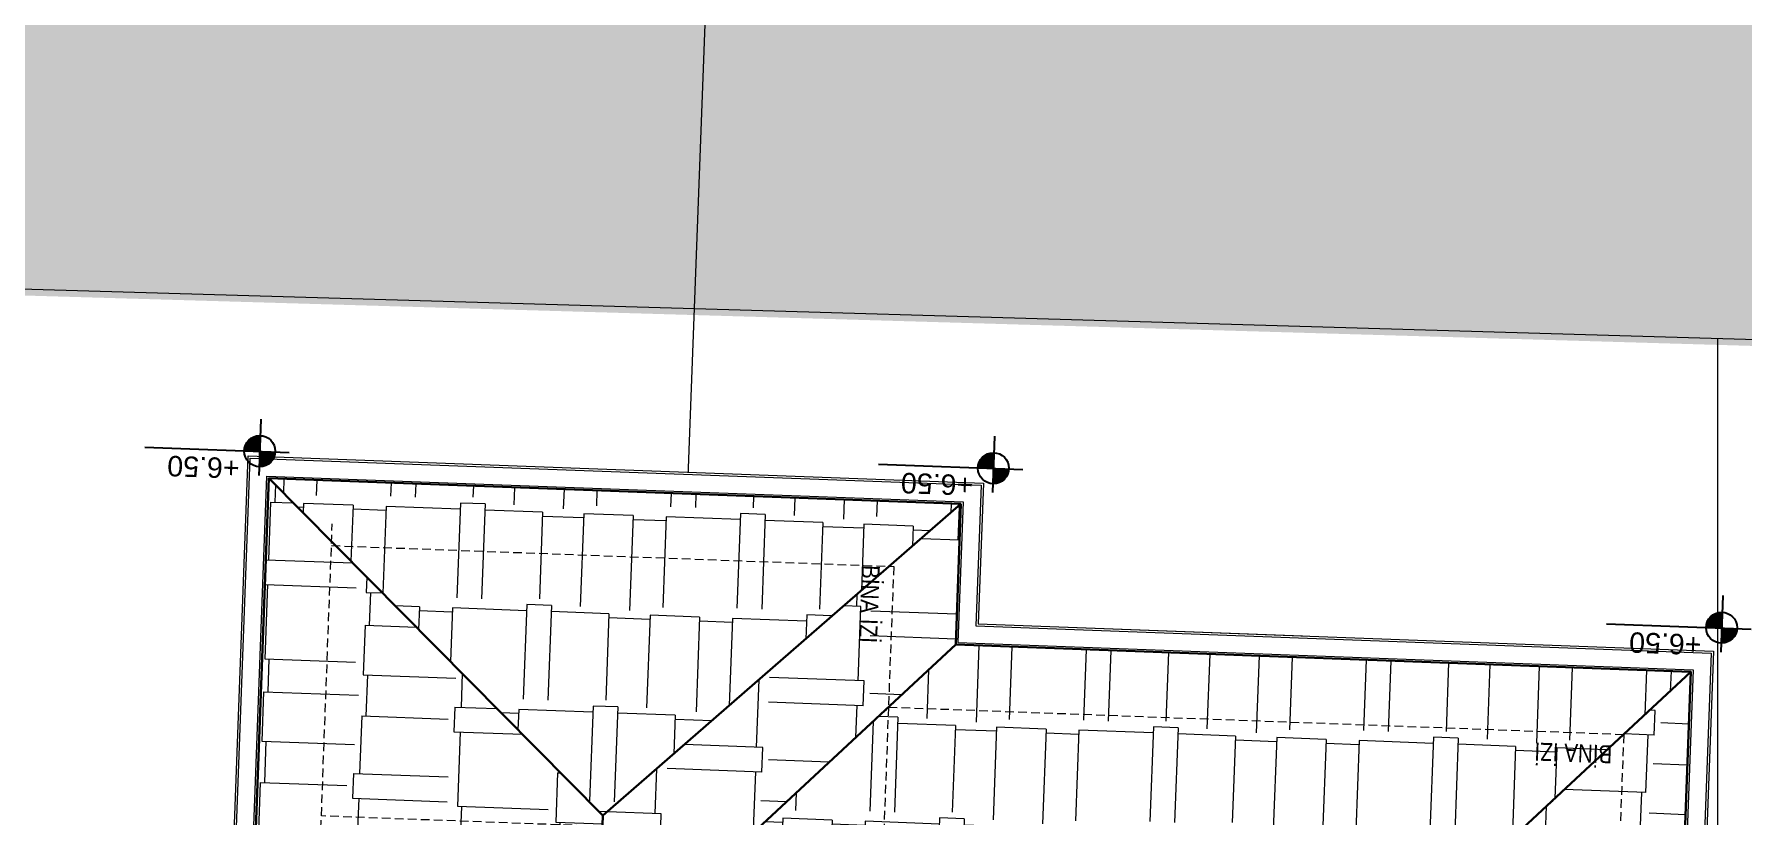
# Model space of a CAD drawing. Header units: centimetres. Extents: x 63871 to 181827, y -95930 to 42199.
# Drawn here: x 169737 to 170527, y 20251 to 20612 of the extents above; entities that cross this region are included whole.
import ezdxf

# ---------------------------------------------------------------- set-up
doc = ezdxf.new("R2010")
doc.units = ezdxf.units.CM
doc.linetypes.add('11-021_500-SatisOfisi_220512$0${ Diamond }', pattern=[12, 4, -2, 2, 2, -2])
doc.linetypes.add('11-021_500-SatisOfisi_280512$0${ Wide Dash }', pattern=[12, 4, -2, 4, -2])
for name, color, linetype, lineweight in [('A-FLOR-HRAL', 11, 'Continuous', 9), ('ARA SINIRLAR', 225, 'Continuous', 15), ('ARM_Pen_No__252', 8, 'Continuous', 18), ('İz DÜŞÜMÜ', 7, '11-021_500-SatisOfisi_220512$0${ Diamond }', 18), ('OLUK', 222, 'Continuous', 15), ('Çatı', 144, 'Continuous', 30)]:
    doc.layers.add(name, color=color, linetype=linetype, lineweight=lineweight)
for name, color, linetype in [('Bitirme - Duvar', 7, 'Continuous'), ('Dıış Ölçü', 140, 'Continuous'), ('KOT', 171, 'Continuous')]:
    doc.layers.add(name, color=color, linetype=linetype)
doc.styles.add('Arial_1', font='Arial.ttf', dxfattribs={"height": 300})
doc.styles.add('MtXpl_Arial_Narrow_1', font='')
doc.styles.add('OLUŞTURULMUŞ_STİL_1', font='Arial.ttf')
doc.styles.add('RomanS', font='')
doc.styles.get('MtXpl_Arial_Narrow_1').set_extended_font_data('Arial Narrow')
doc.styles.get('RomanS').set_extended_font_data('Stylus BT')
doc.dimstyles.new('BÖYÜK', dxfattribs={"dimtxt": 70, "dimasz": 5, "dimexe": 5, "dimexo": 5, "dimgap": 2, "dimtad": 3, "dimdec": 0, "dimzin": 0, "dimdsep": 46, "dimtxsty": 'RomanS', "dimblk": 'DOT', "dimcen": 5, "dimadec": 0, "dimazin": 0, "dimtfac": 1, "dimtdec": 0, "dimtix": 1, "dimtofl": 0, "dimtmove": 1, "dimatfit": 0, "dimldrblk": 'DOT', "dimfxl": 10, "dimfxlon": 1, "dimtolj": 1, "dimtzin": 0, "dimarcsym": 0})
pattern_1 = [(0, (-196861.627, -36377.483), (97.155, 45.72), [22.86, -19.05, 26.67, -11.43, 34.29, -15.24]), (0, (-196838.767, -36375.58), (97.155, 45.72), [19.05, -72.39, 15.24, -22.86]), (0, (-196793.047, -36380.34), (97.155, 45.72), [11.43, -118.11]), (90, (-196861.627, -36377.483), (-32.385, 45.72), [43.815, -139.065]), (90, (-196838.767, -36377.483), (-32.385, 45.72), [42.8625, -140.0175]), (90, (-196819.717, -36377.483), (-32.385, 45.72), [40.005, -142.875]), (90, (-196793.047, -36380.34), (-32.385, 45.72), [43.815, -139.065]), (90, (-196781.617, -36380.34), (-32.385, 45.72), [43.815, -139.065]), (90, (-196747.327, -36377.483), (-32.385, 45.72), [41.91, -140.97])]
pattern_2 = [(270, (-196861.627, -36377.483), (45.72, -97.155), [22.86, -19.05, 26.67, -11.43, 34.29, -15.24]), (270, (-196859.72, -36400.343), (45.72, -97.155), [19.05, -72.39, 15.24, -22.86]), (270, (-196864.484, -36446.063), (45.72, -97.155), [11.43, -118.11]), (0, (-196861.627, -36377.483), (45.72, 32.385), [43.815, -139.065]), (0, (-196861.627, -36400.343), (45.72, 32.385), [42.8625, -140.0175]), (0, (-196861.627, -36419.393), (45.72, 32.385), [40.005, -142.875]), (0, (-196864.484, -36446.063), (45.72, 32.385), [43.815, -139.065]), (0, (-196864.484, -36457.493), (45.72, 32.385), [43.815, -139.065]), (0, (-196861.627, -36491.783), (45.72, 32.385), [41.91, -140.97])]

# ---------------------------------------------------------------- blocks, each defined once
blk = doc.blocks.new('HRD')
at = {"layer": 'A-FLOR-HRAL'}
for p, q in [((153969.6, 35417.48), (153969.6, 35317.48)), ((154119.71, 35317.48), (154119.71, 35417.48)), ((154119.71, 35371.48), (153969.6, 35371.48)), ((154049.77, 35373.48), (154043.1, 35363.46)), ((154049.77, 35317.48), (154049.77, 35373.48)), ((154049.77, 35373.48), (154056.43, 35363.46)), ((154119.71, 35344.48), (153969.6, 35344.48)), ((154119.71, 35317.48), (153969.6, 35317.48))]:
    blk.add_line(p, q, dxfattribs=at)
at = {"layer": 'A-FLOR-HRAL', "linetype": '11-021_500-SatisOfisi_280512$0${ Wide Dash }'}
for p, q in [((154119.71, 35373.48), (153969.6, 35373.48)), ((154119.71, 35346.48), (153969.6, 35346.48)), ((154119.71, 35319.48), (153969.6, 35319.48))]:
    blk.add_line(p, q, dxfattribs=at)
at = {"layer": 'Bitirme - Duvar', "color": 161, "linetype": 'Continuous', "lineweight": 25}
blk.add_line((153899.84, 35384.78), (153899.84, 35432.28), dxfattribs=at)
blk.add_circle((153899.84, 35374.56), 10.23, dxfattribs=at)
at = {"layer": 'İz DÜŞÜMÜ'}
blk.add_lwpolyline([(153819.63, 36347.48), (154419.63, 36347.49), (154419.63, 35292.49), (154159.63, 35292.49), (154159.63, 35357.48), (153819.63, 35357.48), (153819.63, 36347.48)], dxfattribs=at)
at = {"style": 'MtXpl_Arial_Narrow_1'}
blk.add_text('I.KAT İZ DÜŞÜMÜ', height=8.316, rotation=359.95698, dxfattribs=at).set_placement((154335.01, 35297.43))
at = {"layer": 'Bitirme - Duvar', "linetype": 'Continuous', "char_height": 12.592, "attachment_point": 9, "rotation": 1.38858, "style": 'OLUŞTURULMUŞ_STİL_1'}
for s, insert in [('\\A1;3', (154042.24, 35378.86)), ('\\A1;2', (154042.24, 35352.41)), ('\\A1;1', (154038.91, 35324.84))]:
    blk.add_mtext(s, dxfattribs=dict(at, insert=insert))
at = {"layer": 'Bitirme - Duvar', "linetype": 'Continuous', "insert": (153897.51, 35368.97), "char_height": 10, "attachment_point": 7, "style": 'OLUŞTURULMUŞ_STİL_1'}
blk.add_mtext('\\A1;P', dxfattribs=at)
blk = doc.blocks.new('_Dot')
at = {"color": 0, "linetype": 'ByBlock', "lineweight": -2}
blk.add_line((-0.5, 0), (-1, 0), dxfattribs=at)
at = {"color": 0, "linetype": 'ByBlock', "const_width": 0.5}
blk.add_lwpolyline([(-0.25, 0, 1), (0.25, 0, 1)], format="xyb", close=True, dxfattribs=at)
blk = doc.blocks.new('*D459')
at = {"layer": 'Defpoints', "color": 0, "transparency": 16777216}
for p in [(-7889.87, 6087.19), (-7889.87, 6087.19), (-7913.92, 5439.46)]:
    blk.add_point(p, dxfattribs=at)
at = {"layer": 'Dıış Ölçü', "color": 0, "lineweight": -2, "transparency": 16777216}
for p, q in [((-7913.74, 5444.46), (-7890.06, 6082.2)), ((-7889.87, 6087.19), (-7894.87, 6087.38)), ((-7913.92, 5439.46), (-7918.92, 5439.65))]:
    blk.add_line(p, q, dxfattribs=at)
at = {"layer": 'Dıış Ölçü', "color": 0, "lineweight": -2, "transparency": 16777216, "xscale": 5, "yscale": 5, "zscale": 5}
for p, rotation in [((-7889.87, 6087.19), 87.87361722026415), ((-7913.92, 5439.46), 267.8736172202641)]:
    blk.add_blockref('_Dot', p, dxfattribs=dict(at, rotation=rotation))
at = {"layer": 'Dıış Ölçü', "color": 0, "transparency": 16777216, "insert": (-7940.43, 5764.76), "char_height": 70, "attachment_point": 5, "rotation": 87.87362, "style": 'RomanS'}
blk.add_mtext('\\A1;648', dxfattribs=at)
blk = doc.blocks.new('çatı planı')
at = {"layer": 'KOT'}
h = blk.add_hatch(color=256, dxfattribs=at)
h.dxf.hatch_style = 1
h.paths.add_polyline_path([(-337.19, -1132.08, 0.009987), (-337.2, -1131.79), (-344.36, -1131.79), (-344.36, -1139.24, 0.414214)])
blk.add_line((-358.01, -1131.79), (-291.19, -1131.79), dxfattribs=at)
at = {"layer": 'KOT', "insert": (20.46, -1114.27), "char_height": 9.45, "width": 57.6964, "attachment_point": 2, "line_spacing_factor": 0.941778, "style": 'Arial_1'}
blk.add_mtext('+6.50', dxfattribs=at)
blk.add_wipeout([(-680, -1060), (-680, 0), (0, 0), (0, -1125), (-340, -1125), (-340, -1060)]).dxf.layer = 'OLUK'
at = {"layer": 'KOT'}
h = blk.add_hatch(color=256, dxfattribs=at)
h.dxf.hatch_style = 1
h.paths.add_polyline_path([(-683.39, -1064.2, 0.402561), (-690.55, -1071.08), (-683.39, -1071.08)])
h = blk.add_hatch(color=256, dxfattribs=at)
h.dxf.hatch_style = 1
h.paths.add_polyline_path([(-676.23, -1070.95, 0.009987), (-676.23, -1070.66), (-683.39, -1070.66), (-683.39, -1078.12, 0.414214)])
h = blk.add_hatch(color=256, dxfattribs=at)
h.dxf.hatch_style = 1
h.paths.add_polyline_path([(-5.27, -1120.61, 0.402561), (-12.43, -1127.49), (-5.27, -1127.49)])
h = blk.add_hatch(color=256, dxfattribs=at)
h.dxf.hatch_style = 1
h.paths.add_polyline_path([(-344.36, -1125.33, 0.402561), (-351.52, -1132.21), (-344.36, -1132.21)])
h = blk.add_hatch(color=256, dxfattribs=at)
h.dxf.hatch_style = 1
h.paths.add_polyline_path([(1.9, -1127.35, 0.009987), (1.89, -1127.07), (-5.27, -1127.07), (-5.27, -1134.52, 0.414214)])
at = {"layer": 'Çatı', "lineweight": 15}
h = blk.add_hatch(dxfattribs=at)
h.set_pattern_fill('AR-RSHKE', color=251, scale=0.15, angle=90)
h.set_pattern_definition([(90, (-196861.627, -36377.483), (-45.72, 97.155), [22.86, -19.05, 26.67, -11.43, 34.29, -15.24]), (90, (-196863.53, -36354.623), (-45.72, 97.155), [19.05, -72.39, 15.24, -22.86]), (90, (-196858.77, -36308.903), (-45.72, 97.155), [11.43, -118.11]), (180, (-196861.627, -36377.483), (-45.72, -32.385), [43.815, -139.065]), (180, (-196861.627, -36354.623), (-45.72, -32.385), [42.8625, -140.0175]), (180, (-196861.627, -36335.573), (-45.72, -32.385), [40.005, -142.875]), (180, (-196858.77, -36308.903), (-45.72, -32.385), [43.815, -139.065]), (180, (-196858.77, -36297.473), (-45.72, -32.385), [43.815, -139.065]), (180, (-196861.627, -36263.183), (-45.72, -32.385), [41.91, -140.97])])
h.paths.add_polyline_path([(-340, -720), (-170, -890), (-170, -890), (-170, -965), (-10, -1115), (-10, -10), (-340, -340)])
h = blk.add_hatch(dxfattribs=at)
h.set_pattern_fill('AR-RSHKE', color=251, scale=0.15, angle=270)
h.set_pattern_definition(pattern_2)
h.paths.add_polyline_path([(-340, -340), (-670, -340), (-670, -1050), (-340, -720)])
h.paths.add_polyline_path([(-554.79, -586.74), (-554.79, -524.95), (-462.64, -524.95), (-462.64, -586.74)], flags=16)
h.paths.add_polyline_path([(-438.13, -595), (-438.13, -505), (-358.13, -505), (-358.13, -595)], flags=16)
h.paths.add_polyline_path([(-435.13, -592), (-435.13, -508), (-361.13, -508), (-361.13, -592)], flags=0)
h.paths.add_polyline_path([(-575, -509.93), (-635, -509.93), (-635, -464.95), (-575, -464.95)], flags=16)
h.paths.add_polyline_path([(-590, -495), (-620, -494.93), (-620, -479.88), (-590, -479.95)], flags=0)
h.paths.add_polyline_path([(-605, -487.43, -1), (-620, -487.43, -1), (-605, -487.43, -1), (-590, -487.43, -1)], flags=0)
h.paths.add_polyline_path([(-540.96, -552.31), (-463.64, -552.31), (-463.64, -528.57), (-540.96, -528.57)], flags=8)
h.paths.add_polyline_path([(-428.72, -520.12), (-364.78, -520.12), (-364.78, -508.56), (-428.72, -508.56)], flags=8)
h = blk.add_hatch(dxfattribs=at)
h.set_pattern_fill('AR-RSHKE', color=251, scale=0.15)
h.set_pattern_definition(pattern_1)
h.paths.add_polyline_path([(-170, -890), (-340, -720), (-670, -1050), (-330, -1050)])
h.paths.add_polyline_path([(-267.06, -910.01), (-267.06, -954.99), (-327.06, -954.99), (-327.06, -910.01)], flags=16)
h.paths.add_polyline_path([(-280, -925.01), (-280, -940.07), (-310, -940), (-310, -924.95)], flags=0)
h.paths.add_polyline_path([(-280, -932.5, -1), (-295, -932.5, -1), (-310, -932.5, -1), (-295, -932.5, -1)], flags=0)
h.paths.add_polyline_path([(-311.07, -879.18), (-372.85, -879.18), (-372.85, -787.02), (-311.07, -787.02)], flags=16)
h.paths.add_polyline_path([(-345.5, -865.35), (-345.5, -788.02), (-369.24, -788.02), (-369.24, -865.35)], flags=8)
h.paths.add_polyline_path([(-637.61, -1017.24), (-596.53, -1017.27), (-596.52, -1002.03), (-637.6, -1002)], flags=25)
h = blk.add_hatch(dxfattribs=at)
h.set_pattern_fill('AR-RSHKE', color=251, scale=0.15, angle=270)
h.set_pattern_definition(pattern_2)
h.paths.add_polyline_path([(-170, -965), (-170, -890), (-330, -1050), (-330, -1115)])
h.paths.add_polyline_path([(-282.78, -1087.79), (-282.75, -1046.71), (-297.98, -1046.7), (-298.02, -1087.78)], flags=25)
h = blk.add_hatch(dxfattribs=at)
h.set_pattern_fill('AR-RSHKE', color=251, scale=0.15)
h.set_pattern_definition(pattern_1)
h.paths.add_polyline_path([(-330, -1115), (-10, -1115), (-170, -965)])
h.paths.add_polyline_path([(-282.78, -1087.79), (-282.75, -1046.71), (-297.98, -1046.7), (-298.02, -1087.78)], flags=24)
at = {"layer": 'İz DÜŞÜMÜ'}
blk.add_lwpolyline([(-300, -1020), (-300, -960), (-40, -960), (-40, -1085), (-300, -1085), (-300, -1020), (-640, -1020), (-640, -30), (-300, -30), (-300, -180), (-40, -180), (-40, -1095)], dxfattribs=at)
at = {"layer": 'KOT'}
for p, q in [((-683.39, -1085.75), (-683.39, -1059.69)), ((-697.04, -1070.66), (-630.22, -1070.66)), ((-344.36, -1146.88), (-344.36, -1120.81)), ((-5.27, -1142.16), (-5.27, -1116.09)), ((-18.92, -1127.07), (47.91, -1127.07))]:
    blk.add_line(p, q, dxfattribs=at)
for centre in [(-683.39, -1070.95), (-5.27, -1127.35), (-344.36, -1132.08)]:
    blk.add_circle(centre, 7.17, dxfattribs=at)
at = {"layer": 'OLUK'}
for points in [[(-340, -1125), (-340, -1060), (-680, -1060), (-680, 0), (0, 0), (0, -1125)], [(-339, -1124), (-339, -1059), (-679, -1059), (-679, -1), (-1, -1), (-1, -1124)], [(-331, -1116), (-331, -1051), (-671, -1051), (-671, -9), (-9, -9), (-9, -1116)]]:
    blk.add_lwpolyline(points, close=True, dxfattribs=at)
at = {"layer": 'Çatı'}
for p, q in [((-340, -720), (-670, -1050)), ((-170, -890), (-330, -1050)), ((-170, -965), (-170, -890)), ((-330, -1115), (-170, -965)), ((-170, -965), (-10, -1115))]:
    blk.add_line(p, q, dxfattribs=at)
blk.add_lwpolyline([(-330, -1115), (-330, -1050), (-670, -1050), (-670, -10), (-10, -10), (-10, -1115)], close=True, dxfattribs=at)
at = {"style": 'MtXpl_Arial_Narrow_1'}
for rotation, p in [(359.95698, (-635.07, -1014.7)), (89.95698, (-285.32, -1085.25))]:
    blk.add_text('BİNA İZİ', height=8.316, rotation=rotation, dxfattribs=at).set_placement(p)
at = {"layer": 'KOT', "char_height": 9.45, "width": 57.6964, "attachment_point": 2, "line_spacing_factor": 0.941778, "style": 'Arial_1'}
for insert in [(-657.67, -1057.87), (-318.63, -1119)]:
    blk.add_mtext('+6.50', dxfattribs=dict(at, insert=insert))
blk = doc.blocks.new('VAZİYET PLANI')
at = {"layer": 'ARM_Pen_No__252'}
h = blk.add_hatch(dxfattribs=at)
h.set_pattern_fill('AR-HBONE', color=256, scale=0.51)
h.set_pattern_definition([(45, (-177951.86, -14930.114), (0, 73.27889), [155.448, -51.816]), (135, (-177915.22, -14893.474), (7e-15, 73.27889), [155.448, -51.816])])
h.paths.add_polyline_path([(-11364.44, 6055.81), (-11305.85, 5651.04), (473.88, 5307.68), (491.37, 5707.33)])
at = {"layer": 'ARA SINIRLAR'}
for p, q in [((473.98, 5310.59), (-11305.77, 5653.95)), ((-7436.84, 5541.17), (-7436.84, 4018.3))]:
    blk.add_line(p, q, dxfattribs=at)
at = {"rotation": 177.873189238168}
blk.add_blockref('HRD', (147545.62, 34982.99), dxfattribs=at)
at = {"layer": 'Dıış Ölçü'}
dim = blk.add_aligned_dim(p1=(-7913.92, 5439.46), p2=(-7889.87, 6087.19), distance=0, dimstyle='BÖYÜK', dxfattribs=at)
dim.commit()
dim.dimension.update_dxf_attribs({"geometry": '*D459', "text_midpoint": (-7940.43, 5764.76)})
at = {"layer": 'OLUK', "rotation": 177.8731895439683}
blk.add_blockref('çatı planı', (-8157.63, 4362.77), dxfattribs=at)

msp = doc.modelspace()

# ---------------------------------------------------------------- block references
at = {"layer": 'OLUK'}
msp.add_blockref('VAZİYET PLANI', (177951.86, 14930.11), dxfattribs=at)

doc.saveas('drawing.dxf')
